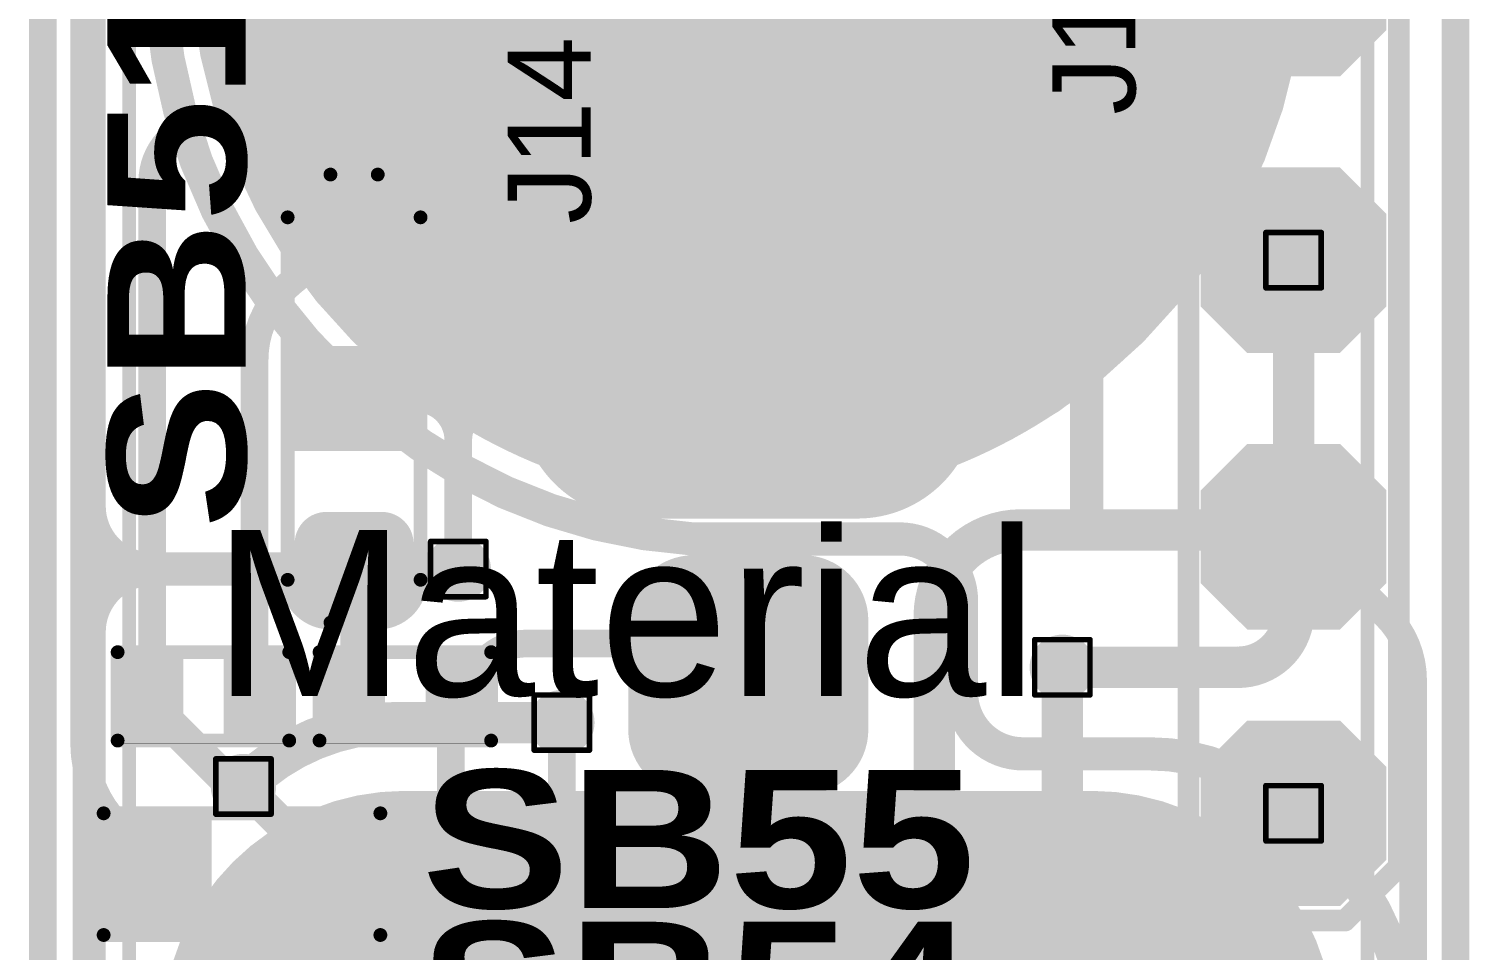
# Model space of a CAD drawing. Header units: inches. Extents: x 3 to 457, y -41 to 239.
# Drawn here: x 103.43 to 116.65, y 14.03 to 22.5 of the extents above; entities that cross this region are included whole.
import ezdxf

# ---------------------------------------------------------------- set-up
doc = ezdxf.new("R2010")
doc.units = ezdxf.units.IN
for name, color, linetype in [('Board Outline', 216, 'Continuous'), ('Bottom Layer', 5, 'Continuous'), ('Bottom Overlay', 54, 'Continuous'), ('Bottom Paste', 16, 'Continuous'), ('Bottom Solder', 6, 'Continuous'), ('Drill Drawing', 1, 'Continuous'), ('Fabrication', 76, 'Continuous'), ('Top Layer', 1, 'Continuous'), ('Top Overlay', 2, 'Continuous'), ('Top Paste', 8, 'Continuous'), ('Top Solder', 216, 'Continuous'), ('Via Holes', 16, 'Continuous')]:
    doc.layers.add(name, color=color, linetype=linetype)
doc.styles.add('Arial', font='', dxfattribs={"height": 0.2})
doc.styles.add('Arial Black_Bold', font='', dxfattribs={"height": 0.2})
doc.styles.get('Arial').set_extended_font_data('Arial')
doc.styles.get('Arial Black_Bold').set_extended_font_data('Arial Black', bold=True)

# ---------------------------------------------------------------- blocks, each defined once
blk = doc.blocks.new('S______B______117')
at = {"layer": 'Top Layer'}
for points in [[(-1.143, -0.4445), (-1.143, 0.4445), (-0.381, 0.4445), (-0.381, -0.4445)], [(0.381, -0.4445), (0.381, 0.4445), (1.143, 0.4445), (1.143, -0.4445)]]:
    blk.add_hatch(color=1, dxfattribs=at).paths.add_polyline_path(points)
at = {"layer": 'Top Paste'}
for points in [[(-1.143, -0.4445), (-1.143, 0.4445), (-0.381, 0.4445), (-0.381, -0.4445)], [(0.381, -0.4445), (0.381, 0.4445), (1.143, 0.4445), (1.143, -0.4445)]]:
    blk.add_hatch(color=8, dxfattribs=at).paths.add_polyline_path(points)
at = {"layer": 'Top Solder'}
for points in [[(-1.2446, -0.5461), (-1.2446, 0.5461), (-0.2794, 0.5461), (-0.2794, -0.5461)], [(0.2794, -0.5461), (0.2794, 0.5461), (1.2446, 0.5461), (1.2446, -0.5461)]]:
    blk.add_hatch(color=216, dxfattribs=at).paths.add_polyline_path(points)
at = {"layer": 'Top Overlay', "const_width": 0.127}
for points in [[(-1.27, -0.5588), (-1.27, 0.5588)], [(-1.27, 0.5588), (1.27, 0.5588)], [(1.27, -0.5588), (1.27, 0.5588)], [(-1.27, -0.5588), (1.27, -0.5588)]]:
    blk.add_lwpolyline(points, dxfattribs=at)
at = {"layer": 'Top Overlay', "const_width": 0.0635}
for points in [[(-1.30175, 0.5588, 1), (-1.23825, 0.5588, 1)], [(-1.30175, 0.5588, 1), (-1.23825, 0.5588, 1)], [(1.23825, 0.5588, 1), (1.30175, 0.5588, 1)], [(1.23825, 0.5588, 1), (1.30175, 0.5588, 1)], [(-1.30175, -0.5588, 1), (-1.23825, -0.5588, 1)], [(-1.30175, -0.5588, 1), (-1.23825, -0.5588, 1)], [(1.23825, -0.5588, 1), (1.30175, -0.5588, 1)], [(1.23825, -0.5588, 1), (1.30175, -0.5588, 1)]]:
    blk.add_lwpolyline(points, format="xyb", close=True, dxfattribs=at)
blk = doc.blocks.new('S______B______3_P___126')
at = {"layer": 'Top Layer'}
h = blk.add_hatch(color=1, dxfattribs=at)
edge = h.paths.add_edge_path()
edge.add_arc((-1.714, -0.254), 0.191, 180, 270)
edge.add_line((-1.714, -0.445), (-1.333, -0.444))
edge.add_arc((-1.333, -0.254), 0.191, 270, 360)
edge.add_line((-1.143, -0.254), (-1.143, 0.254))
edge.add_arc((-1.333, 0.254), 0.191, 0, 90)
edge.add_line((-1.333, 0.445), (-1.714, 0.444))
edge.add_arc((-1.714, 0.254), 0.191, 90, 180)
edge.add_line((-1.905, 0.254), (-1.905, -0.254))
blk.add_hatch(color=1, dxfattribs=at).paths.add_polyline_path([(-0.381, -0.445), (-0.381, 0.445), (0.381, 0.445), (0.381, -0.445)])
h = blk.add_hatch(color=1, dxfattribs=at)
edge = h.paths.add_edge_path()
edge.add_arc((1.333, -0.254), 0.191, 180, 270)
edge.add_line((1.333, -0.445), (1.714, -0.444))
edge.add_arc((1.714, -0.254), 0.191, 270, 360)
edge.add_line((1.905, -0.254), (1.905, 0.254))
edge.add_arc((1.714, 0.254), 0.191, 0, 90)
edge.add_line((1.714, 0.445), (1.333, 0.444))
edge.add_arc((1.333, 0.254), 0.191, 90, 180)
edge.add_line((1.143, 0.254), (1.143, -0.254))
at = {"layer": 'Top Paste'}
h = blk.add_hatch(color=8, dxfattribs=at)
edge = h.paths.add_edge_path()
edge.add_arc((-1.714, -0.254), 0.191, 180, 270)
edge.add_line((-1.714, -0.445), (-1.333, -0.444))
edge.add_arc((-1.333, -0.254), 0.191, 270, 360)
edge.add_line((-1.143, -0.254), (-1.143, 0.254))
edge.add_arc((-1.333, 0.254), 0.191, 0, 90)
edge.add_line((-1.333, 0.445), (-1.714, 0.444))
edge.add_arc((-1.714, 0.254), 0.191, 90, 180)
edge.add_line((-1.905, 0.254), (-1.905, -0.254))
blk.add_hatch(color=8, dxfattribs=at).paths.add_polyline_path([(-0.381, -0.445), (-0.381, 0.445), (0.381, 0.445), (0.381, -0.445)])
h = blk.add_hatch(color=8, dxfattribs=at)
edge = h.paths.add_edge_path()
edge.add_arc((1.333, -0.254), 0.191, 180, 270)
edge.add_line((1.333, -0.445), (1.714, -0.444))
edge.add_arc((1.714, -0.254), 0.191, 270, 360)
edge.add_line((1.905, -0.254), (1.905, 0.254))
edge.add_arc((1.714, 0.254), 0.191, 0, 90)
edge.add_line((1.714, 0.445), (1.333, 0.444))
edge.add_arc((1.333, 0.254), 0.191, 90, 180)
edge.add_line((1.143, 0.254), (1.143, -0.254))
at = {"layer": 'Top Solder'}
h = blk.add_hatch(color=216, dxfattribs=at)
edge = h.paths.add_edge_path()
edge.add_arc((-1.714, -0.254), 0.292, 180, 270)
edge.add_line((-1.714, -0.546), (-1.333, -0.546))
edge.add_arc((-1.333, -0.254), 0.292, 270, 360)
edge.add_line((-1.041, -0.254), (-1.041, 0.254))
edge.add_arc((-1.333, 0.254), 0.292, 0, 90)
edge.add_line((-1.333, 0.546), (-1.714, 0.546))
edge.add_arc((-1.714, 0.254), 0.292, 90, 180)
edge.add_line((-2.007, 0.254), (-2.007, -0.254))
blk.add_hatch(color=216, dxfattribs=at).paths.add_polyline_path([(-0.483, -0.546), (-0.483, 0.546), (0.483, 0.546), (0.483, -0.546)])
h = blk.add_hatch(color=216, dxfattribs=at)
edge = h.paths.add_edge_path()
edge.add_arc((1.333, -0.254), 0.292, 180, 270)
edge.add_line((1.333, -0.546), (1.714, -0.546))
edge.add_arc((1.714, -0.254), 0.292, 270, 360)
edge.add_line((2.007, -0.254), (2.007, 0.254))
edge.add_arc((1.714, 0.254), 0.292, 0, 90)
edge.add_line((1.714, 0.546), (1.333, 0.546))
edge.add_arc((1.333, 0.254), 0.292, 90, 180)
edge.add_line((1.041, 0.254), (1.041, -0.254))
at = {"layer": 'Top Overlay', "const_width": 0.127}
for points in [[(-2.057, 0.217, -0.414214), (-1.664, 0.61)], [(1.664, 0.61, -0.414214), (2.057, 0.217)], [(-1.664, -0.61, -0.414214), (-2.057, -0.217)], [(2.057, -0.217, -0.414214), (1.664, -0.61)]]:
    blk.add_lwpolyline(points, format="xyb", dxfattribs=at)
for points in [[(1.664, 0.61), (-1.664, 0.61)], [(-2.057, -0.217), (-2.057, 0.217)], [(2.057, -0.217), (2.057, 0.217)], [(1.664, -0.61), (-1.664, -0.61)]]:
    blk.add_lwpolyline(points, dxfattribs=at)
at = {"layer": 'Top Overlay', "const_width": 0.0635}
for points in [[(-1.696, 0.61, 1), (-1.633, 0.61, 1)], [(-1.696, 0.61, 1), (-1.633, 0.61, 1)], [(1.633, 0.61, 1), (1.696, 0.61, 1)], [(1.633, 0.61, 1), (1.696, 0.61, 1)], [(-2.089, 0.217, 1), (-2.026, 0.217, 1)], [(-2.089, 0.217, 1), (-2.026, 0.217, 1)], [(2.026, 0.217, 1), (2.089, 0.217, 1)], [(2.026, 0.217, 1), (2.089, 0.217, 1)], [(-2.089, -0.217, 1), (-2.026, -0.217, 1)], [(-2.089, -0.217, 1), (-2.026, -0.217, 1)], [(2.026, -0.217, 1), (2.089, -0.217, 1)], [(2.026, -0.217, 1), (2.089, -0.217, 1)], [(-1.696, -0.61, 1), (-1.633, -0.61, 1)], [(-1.696, -0.61, 1), (-1.633, -0.61, 1)], [(1.633, -0.61, 1), (1.696, -0.61, 1)], [(1.633, -0.61, 1), (1.696, -0.61, 1)]]:
    blk.add_lwpolyline(points, format="xyb", close=True, dxfattribs=at)
blk = doc.blocks.new('R___0402_183')
at = {"layer": 'Top Layer'}
for points in [[(-0.699, -0.318), (-0.699, 0.318), (-0.241, 0.318), (-0.241, -0.318)], [(0.241, -0.318), (0.241, 0.318), (0.699, 0.318), (0.699, -0.318)]]:
    blk.add_hatch(color=1, dxfattribs=at).paths.add_polyline_path(points)
at = {"layer": 'Top Paste'}
for points in [[(-0.699, -0.318), (-0.699, 0.318), (-0.241, 0.318), (-0.241, -0.318)], [(0.241, -0.318), (0.241, 0.318), (0.699, 0.318), (0.699, -0.318)]]:
    blk.add_hatch(color=8, dxfattribs=at).paths.add_polyline_path(points)
at = {"layer": 'Top Solder'}
for points in [[(-0.754, -0.373), (-0.754, 0.373), (-0.186, 0.373), (-0.186, -0.373)], [(0.186, -0.373), (0.186, 0.373), (0.754, 0.373), (0.754, -0.373)]]:
    blk.add_hatch(color=216, dxfattribs=at).paths.add_polyline_path(points)
at = {"layer": 'Top Overlay'}
for points, const_width in [([(-0.787, 0.406), (0.787, 0.406)], 0.127), ([(-0.787, -0.406), (-0.787, 0.406)], 0.127), ([(0.787, -0.406), (0.787, 0.406)], 0.127), ([(-0.787, -0.406), (0.787, -0.406)], 0.127), ([(-0.813, -0.432), (0.813, -0.432)], 0.00323)]:
    blk.add_lwpolyline(points, dxfattribs=dict(at, const_width=const_width))
for points, const_width in [([(-0.819, 0.406, 1), (-0.756, 0.406, 1)], 0.0635), ([(-0.819, 0.406, 1), (-0.756, 0.406, 1)], 0.0635), ([(0.756, 0.406, 1), (0.819, 0.406, 1)], 0.0635), ([(0.756, 0.406, 1), (0.819, 0.406, 1)], 0.0635), ([(-0.819, -0.406, 1), (-0.756, -0.406, 1)], 0.0635), ([(-0.819, -0.406, 1), (-0.756, -0.406, 1)], 0.0635), ([(0.756, -0.406, 1), (0.819, -0.406, 1)], 0.0635), ([(0.756, -0.406, 1), (0.819, -0.406, 1)], 0.0635), ([(-0.814, -0.432, 1), (-0.812, -0.432, 1)], 0.00161), ([(0.812, -0.432, 1), (0.814, -0.432, 1)], 0.00161)]:
    blk.add_lwpolyline(points, format="xyb", close=True, dxfattribs=dict(at, const_width=const_width))
blk = doc.blocks.new('R___0402_184')
at = {"layer": 'Top Layer'}
for points in [[(-0.699, -0.318), (-0.699, 0.318), (-0.241, 0.318), (-0.241, -0.318)], [(0.241, -0.318), (0.241, 0.318), (0.699, 0.318), (0.699, -0.318)]]:
    blk.add_hatch(color=1, dxfattribs=at).paths.add_polyline_path(points)
at = {"layer": 'Top Paste'}
for points in [[(-0.699, -0.318), (-0.699, 0.318), (-0.241, 0.318), (-0.241, -0.318)], [(0.241, -0.318), (0.241, 0.318), (0.699, 0.318), (0.699, -0.318)]]:
    blk.add_hatch(color=8, dxfattribs=at).paths.add_polyline_path(points)
at = {"layer": 'Top Solder'}
for points in [[(-0.754, -0.373), (-0.754, 0.373), (-0.186, 0.373), (-0.186, -0.373)], [(0.186, -0.373), (0.186, 0.373), (0.754, 0.373), (0.754, -0.373)]]:
    blk.add_hatch(color=216, dxfattribs=at).paths.add_polyline_path(points)
at = {"layer": 'Top Overlay'}
for points, const_width in [([(-0.787, 0.406), (0.787, 0.406)], 0.127), ([(-0.787, -0.406), (-0.787, 0.406)], 0.127), ([(0.787, -0.406), (0.787, 0.406)], 0.127), ([(-0.787, -0.406), (0.787, -0.406)], 0.127), ([(-0.813, -0.432), (0.813, -0.432)], 0.00323)]:
    blk.add_lwpolyline(points, dxfattribs=dict(at, const_width=const_width))
for points, const_width in [([(-0.819, 0.406, 1), (-0.756, 0.406, 1)], 0.0635), ([(-0.819, 0.406, 1), (-0.756, 0.406, 1)], 0.0635), ([(0.756, 0.406, 1), (0.819, 0.406, 1)], 0.0635), ([(0.756, 0.406, 1), (0.819, 0.406, 1)], 0.0635), ([(-0.819, -0.406, 1), (-0.756, -0.406, 1)], 0.0635), ([(-0.819, -0.406, 1), (-0.756, -0.406, 1)], 0.0635), ([(0.756, -0.406, 1), (0.819, -0.406, 1)], 0.0635), ([(0.756, -0.406, 1), (0.819, -0.406, 1)], 0.0635), ([(-0.814, -0.432, 1), (-0.812, -0.432, 1)], 0.00161), ([(0.812, -0.432, 1), (0.814, -0.432, 1)], 0.00161)]:
    blk.add_lwpolyline(points, format="xyb", close=True, dxfattribs=dict(at, const_width=const_width))
blk = doc.blocks.new('EMG_ELECTRODE_4_____B_237')
at = {"layer": 'Bottom Layer'}
h = blk.add_hatch(color=5, dxfattribs=at)
edge = h.paths.add_edge_path()
edge.add_arc((0, 19.974), 5, 0, 360)
h = blk.add_hatch(color=5, dxfattribs=at)
edge = h.paths.add_edge_path()
edge.add_arc((-3.15, 10), 2.1, 90, 270)
edge.add_line((-3.15, 7.9), (3.15, 7.9))
edge.add_arc((3.15, 10), 2.1, 270, 450)
edge.add_line((3.15, 12.1), (-3.15, 12.1))
at = {"layer": 'Bottom Paste'}
h = blk.add_hatch(color=16, dxfattribs=at)
edge = h.paths.add_edge_path()
edge.add_arc((0, 19.974), 5, 0, 360)
h = blk.add_hatch(color=16, dxfattribs=at)
edge = h.paths.add_edge_path()
edge.add_arc((-3.15, 10), 2.1, 90, 270)
edge.add_line((-3.15, 7.9), (3.15, 7.9))
edge.add_arc((3.15, 10), 2.1, 270, 450)
edge.add_line((3.15, 12.1), (-3.15, 12.1))
at = {"layer": 'Bottom Solder'}
h = blk.add_hatch(color=6, dxfattribs=at)
edge = h.paths.add_edge_path()
edge.add_arc((0, 19.974), 5.102, 0, 360)
h = blk.add_hatch(color=6, dxfattribs=at)
edge = h.paths.add_edge_path()
edge.add_arc((-3.15, 10), 2.202, 90, 270)
edge.add_line((-3.15, 7.798), (3.15, 7.798))
edge.add_arc((3.15, 10), 2.202, 270, 450)
edge.add_line((3.15, 12.202), (-3.15, 12.202))
at = {"layer": 'Bottom Overlay', "const_width": 0.127}
for points in [[(-5.683, -21.004), (-5.683, 20.953)], [(5.683, -21.004), (5.683, 20.953)]]:
    blk.add_lwpolyline(points, dxfattribs=at)
blk = doc.blocks.new('4_P___SMD_W____CON__238')
at = {"layer": 'Top Layer'}
for points in [[(0.375, 0.75), (-0.375, 0.75), (-0.75, 0.375), (-0.75, -0.375), (-0.375, -0.75), (0.375, -0.75), (0.75, -0.375), (0.75, 0.375)], [(2.915, 0.75), (2.165, 0.75), (1.79, 0.375), (1.79, -0.375), (2.165, -0.75), (2.915, -0.75), (3.29, -0.375), (3.29, 0.375)], [(5.455, 0.75), (4.705, 0.75), (4.33, 0.375), (4.33, -0.375), (4.705, -0.75), (5.455, -0.75), (5.83, -0.375), (5.83, 0.375)], [(7.995, 0.75), (7.245, 0.75), (6.87, 0.375), (6.87, -0.375), (7.245, -0.75), (7.995, -0.75), (8.37, -0.375), (8.37, 0.375)]]:
    blk.add_hatch(color=1, dxfattribs=at).paths.add_polyline_path(points)
at = {"layer": 'Top Paste'}
for points in [[(0.375, 0.75), (-0.375, 0.75), (-0.75, 0.375), (-0.75, -0.375), (-0.375, -0.75), (0.375, -0.75), (0.75, -0.375), (0.75, 0.375)], [(2.915, 0.75), (2.165, 0.75), (1.79, 0.375), (1.79, -0.375), (2.165, -0.75), (2.915, -0.75), (3.29, -0.375), (3.29, 0.375)], [(5.455, 0.75), (4.705, 0.75), (4.33, 0.375), (4.33, -0.375), (4.705, -0.75), (5.455, -0.75), (5.83, -0.375), (5.83, 0.375)], [(7.995, 0.75), (7.245, 0.75), (6.87, 0.375), (6.87, -0.375), (7.245, -0.75), (7.995, -0.75), (8.37, -0.375), (8.37, 0.375)]]:
    blk.add_hatch(color=8, dxfattribs=at).paths.add_polyline_path(points)
at = {"layer": 'Top Solder'}
for points in [[(0.426, 0.852), (-0.426, 0.852), (-0.852, 0.426), (-0.852, -0.426), (-0.426, -0.852), (0.426, -0.852), (0.852, -0.426), (0.852, 0.426)], [(2.966, 0.852), (2.114, 0.852), (1.688, 0.426), (1.688, -0.426), (2.114, -0.852), (2.966, -0.852), (3.392, -0.426), (3.392, 0.426)], [(5.506, 0.852), (4.654, 0.852), (4.228, 0.426), (4.228, -0.426), (4.654, -0.852), (5.506, -0.852), (5.932, -0.426), (5.932, 0.426)], [(8.046, 0.852), (7.194, 0.852), (6.768, 0.426), (6.768, -0.426), (7.194, -0.852), (8.046, -0.852), (8.472, -0.426), (8.472, 0.426)]]:
    blk.add_hatch(color=216, dxfattribs=at).paths.add_polyline_path(points)
at = {"layer": 'Top Overlay', "const_width": 0.2}
for points in [[(-0.483, 0.965), (-0.985, 0.463)], [(-0.483, 0.965), (-0.38, 0.965)], [(-0.38, 0.965), (8.102, 0.965)], [(8.102, 0.965), (8.603, 0.464)], [(-0.985, 0.463), (-0.985, -0.472)], [(8.603, 0.464), (8.603, -0.479)], [(-0.985, -0.472), (-0.491, -0.965)], [(8.603, -0.479), (8.117, -0.965)], [(-0.491, -0.965), (8.117, -0.965)]]:
    blk.add_lwpolyline(points, dxfattribs=at)
at = {"layer": 'Top Overlay', "const_width": 0.1}
for points in [[(-0.533, 0.965, 1), (-0.433, 0.965, 1)], [(-0.533, 0.965, 1), (-0.433, 0.965, 1)], [(-0.43, 0.965, 1), (-0.33, 0.965, 1)], [(-0.43, 0.965, 1), (-0.33, 0.965, 1)], [(8.052, 0.965, 1), (8.152, 0.965, 1)], [(8.052, 0.965, 1), (8.152, 0.965, 1)], [(-1.035, 0.463, 1), (-0.935, 0.463, 1)], [(-1.035, 0.463, 1), (-0.935, 0.463, 1)], [(8.553, 0.464, 1), (8.653, 0.464, 1)], [(8.553, 0.464, 1), (8.653, 0.464, 1)], [(-1.035, -0.472, 1), (-0.935, -0.472, 1)], [(-1.035, -0.472, 1), (-0.935, -0.472, 1)], [(8.553, -0.479, 1), (8.653, -0.479, 1)], [(8.553, -0.479, 1), (8.653, -0.479, 1)], [(-0.541, -0.965, 1), (-0.441, -0.965, 1)], [(-0.541, -0.965, 1), (-0.441, -0.965, 1)], [(8.067, -0.965, 1), (8.167, -0.965, 1)], [(8.067, -0.965, 1), (8.167, -0.965, 1)]]:
    blk.add_lwpolyline(points, format="xyb", close=True, dxfattribs=at)
blk = doc.blocks.new('T____P____SMD_3_P____239')
at = {"layer": 'Top Layer'}
h = blk.add_hatch(color=1, dxfattribs=at)
edge = h.paths.add_edge_path()
edge.add_arc((-0.5, 3.04), 0.5, 90, 180)
edge.add_line((-1, 3.04), (-1, 2.04))
edge.add_arc((-0.5, 2.04), 0.5, 180, 270)
edge.add_line((-0.5, 1.54), (0.5, 1.54))
edge.add_arc((0.5, 2.04), 0.5, 270, 360)
edge.add_line((1, 2.04), (1, 3.04))
edge.add_arc((0.5, 3.04), 0.5, 0, 90)
edge.add_line((0.5, 3.54), (-0.5, 3.54))
h = blk.add_hatch(color=1, dxfattribs=at)
edge = h.paths.add_edge_path()
edge.add_arc((-1, 0), 1, 90, 270)
edge.add_line((-1, -1), (1, -1))
edge.add_arc((1, 0), 1, 270, 450)
edge.add_line((1, 1), (-1, 1))
h = blk.add_hatch(color=1, dxfattribs=at)
edge = h.paths.add_edge_path()
edge.add_arc((-0.5, -2.04), 0.5, 90, 180)
edge.add_line((-1, -2.04), (-1, -3.04))
edge.add_arc((-0.5, -3.04), 0.5, 180, 270)
edge.add_line((-0.5, -3.54), (0.5, -3.54))
edge.add_arc((0.5, -3.04), 0.5, 270, 360)
edge.add_line((1, -3.04), (1, -2.04))
edge.add_arc((0.5, -2.04), 0.5, 0, 90)
edge.add_line((0.5, -1.54), (-0.5, -1.54))
at = {"layer": 'Top Paste'}
h = blk.add_hatch(color=8, dxfattribs=at)
edge = h.paths.add_edge_path()
edge.add_arc((-0.5, 3.04), 0.5, 90, 180)
edge.add_line((-1, 3.04), (-1, 2.04))
edge.add_arc((-0.5, 2.04), 0.5, 180, 270)
edge.add_line((-0.5, 1.54), (0.5, 1.54))
edge.add_arc((0.5, 2.04), 0.5, 270, 360)
edge.add_line((1, 2.04), (1, 3.04))
edge.add_arc((0.5, 3.04), 0.5, 0, 90)
edge.add_line((0.5, 3.54), (-0.5, 3.54))
h = blk.add_hatch(color=8, dxfattribs=at)
edge = h.paths.add_edge_path()
edge.add_arc((-1, 0), 1, 90, 270)
edge.add_line((-1, -1), (1, -1))
edge.add_arc((1, 0), 1, 270, 450)
edge.add_line((1, 1), (-1, 1))
h = blk.add_hatch(color=8, dxfattribs=at)
edge = h.paths.add_edge_path()
edge.add_arc((-0.5, -2.04), 0.5, 90, 180)
edge.add_line((-1, -2.04), (-1, -3.04))
edge.add_arc((-0.5, -3.04), 0.5, 180, 270)
edge.add_line((-0.5, -3.54), (0.5, -3.54))
edge.add_arc((0.5, -3.04), 0.5, 270, 360)
edge.add_line((1, -3.04), (1, -2.04))
edge.add_arc((0.5, -2.04), 0.5, 0, 90)
edge.add_line((0.5, -1.54), (-0.5, -1.54))
at = {"layer": 'Top Solder'}
h = blk.add_hatch(color=216, dxfattribs=at)
edge = h.paths.add_edge_path()
edge.add_arc((-0.5, 3.04), 0.602, 90, 180)
edge.add_line((-1.102, 3.04), (-1.102, 2.04))
edge.add_arc((-0.5, 2.04), 0.602, 180, 270)
edge.add_line((-0.5, 1.438), (0.5, 1.438))
edge.add_arc((0.5, 2.04), 0.602, 270, 360)
edge.add_line((1.102, 2.04), (1.102, 3.04))
edge.add_arc((0.5, 3.04), 0.602, 0, 90)
edge.add_line((0.5, 3.642), (-0.5, 3.642))
h = blk.add_hatch(color=216, dxfattribs=at)
edge = h.paths.add_edge_path()
edge.add_arc((-1, 0), 1.102, 90, 270)
edge.add_line((-1, -1.102), (1, -1.102))
edge.add_arc((1, 0), 1.102, 270, 450)
edge.add_line((1, 1.102), (-1, 1.102))
h = blk.add_hatch(color=216, dxfattribs=at)
edge = h.paths.add_edge_path()
edge.add_arc((-0.5, -2.04), 0.602, 90, 180)
edge.add_line((-1.102, -2.04), (-1.102, -3.04))
edge.add_arc((-0.5, -3.04), 0.602, 180, 270)
edge.add_line((-0.5, -3.642), (0.5, -3.642))
edge.add_arc((0.5, -3.04), 0.602, 270, 360)
edge.add_line((1.102, -3.04), (1.102, -2.04))
edge.add_arc((0.5, -2.04), 0.602, 0, 90)
edge.add_line((0.5, -1.438), (-0.5, -1.438))

msp = doc.modelspace()

# ---------------------------------------------------------------- hatches: boundary and pattern name
at = {"layer": 'Bottom Layer'}
h = msp.add_hatch(color=5, dxfattribs=at)
edge = h.paths.add_edge_path()
edge.add_arc((115.034, 20.371), 0.3, 0, 360)
h = msp.add_hatch(color=5, dxfattribs=at)
edge = h.paths.add_edge_path()
edge.add_arc((107.367, 17.534), 0.3, 0, 360)
h = msp.add_hatch(color=5, dxfattribs=at)
edge = h.paths.add_edge_path()
edge.add_arc((112.911, 16.632), 0.3, 0, 360)
h = msp.add_hatch(color=5, dxfattribs=at)
edge = h.paths.add_edge_path()
edge.add_arc((108.318, 16.124), 0.3, 0, 360)
h = msp.add_hatch(color=5, dxfattribs=at)
edge = h.paths.add_edge_path()
edge.add_arc((105.395, 15.537), 0.3, 0, 360)
h = msp.add_hatch(color=5, dxfattribs=at)
edge = h.paths.add_edge_path()
edge.add_arc((115.034, 15.291), 0.3, 0, 360)
at = {"layer": 'Top Layer'}
h = msp.add_hatch(color=1, dxfattribs=at)
edge = h.paths.add_edge_path()
edge.add_arc((115.034, 20.371), 0.3, 0, 360)
h = msp.add_hatch(color=1, dxfattribs=at)
edge = h.paths.add_edge_path()
edge.add_arc((107.367, 17.534), 0.3, 0, 360)
h = msp.add_hatch(color=1, dxfattribs=at)
edge = h.paths.add_edge_path()
edge.add_arc((112.911, 16.632), 0.3, 0, 360)
h = msp.add_hatch(color=1, dxfattribs=at)
edge = h.paths.add_edge_path()
edge.add_arc((108.318, 16.124), 0.3, 0, 360)
h = msp.add_hatch(color=1, dxfattribs=at)
edge = h.paths.add_edge_path()
edge.add_arc((105.395, 15.537), 0.3, 0, 360)
h = msp.add_hatch(color=1, dxfattribs=at)
edge = h.paths.add_edge_path()
edge.add_arc((115.034, 15.291), 0.3, 0, 360)
at = {"layer": 'Via Holes'}
h = msp.add_hatch(color=7, dxfattribs=at)
edge = h.paths.add_edge_path()
edge.add_arc((115.034, 20.371), 0.15, 0, 360)
h = msp.add_hatch(color=7, dxfattribs=at)
edge = h.paths.add_edge_path()
edge.add_arc((107.367, 17.534), 0.15, 0, 360)
h = msp.add_hatch(color=7, dxfattribs=at)
edge = h.paths.add_edge_path()
edge.add_arc((112.911, 16.632), 0.15, 0, 360)
h = msp.add_hatch(color=7, dxfattribs=at)
edge = h.paths.add_edge_path()
edge.add_arc((108.318, 16.124), 0.15, 0, 360)
h = msp.add_hatch(color=7, dxfattribs=at)
edge = h.paths.add_edge_path()
edge.add_arc((105.395, 15.537), 0.15, 0, 360)
h = msp.add_hatch(color=7, dxfattribs=at)
edge = h.paths.add_edge_path()
edge.add_arc((115.034, 15.291), 0.15, 0, 360)

# ---------------------------------------------------------------- linework, layer by layer
at = {"layer": 'Board Outline', "const_width": 0.127}
for points in [[(103.552, -17.709), (103.553, 24.173)], [(116.519, 24.173), (116.519, -17.709)]]:
    msp.add_lwpolyline(points, dxfattribs=at)
at = {"layer": 'Bottom Layer'}
for points, const_width in [([(103.979, 18.111), (103.979, 24.313)], 0.305), ([(115.034, 17.143), (115.034, 20.371)], 0.381), ([(106.31, 19.268), (106.341, 19.237)], 0.305), ([(103.979, 16.957), (103.979, 18.111)], 0.305), ([(109.516, 17.811), (109.526, 17.811)], 0.305), ([(109.526, 17.811), (111.417, 17.811)], 0.305), ([(104.048, 17.534), (104.556, 17.534)], 0.305), ([(104.556, 17.534), (107.367, 17.534)], 0.305), ([(111.986, 16.401), (111.986, 17.242)], 0.305), ([(103.979, 10.457), (103.979, 16.957)], 0.305), ([(112.911, 16.632), (114.523, 16.632)], 0.381), ([(106.811, 16.124), (108.318, 16.124)], 0.381), ([(112.55, 15.837), (113.715, 15.837)], 0.305), ([(115.034, 15.291), (115.349, 14.976)], 0.305)]:
    msp.add_lwpolyline(points, dxfattribs=dict(at, const_width=const_width))
for points, const_width in [([(106.31, 19.268, -0.209657), (104.62, 23.194)], 0.305), ([(109.516, 17.811, -0.180286), (106.341, 19.237)], 0.305), ([(104.556, 17.534, -0.414214), (103.979, 18.111)], 0.305), ([(111.417, 17.811, -0.414214), (111.986, 17.242)], 0.305), ([(103.979, 16.957, -0.414214), (104.556, 17.534)], 0.305), ([(115.034, 17.143, -0.414214), (114.523, 16.632)], 0.381), ([(112.55, 15.837, -0.414214), (111.986, 16.401)], 0.305), ([(105.396, 15.538, -0.19877), (106.811, 16.124)], 0.381), ([(113.715, 15.837, -0.198912), (115.034, 15.291)], 0.305), ([(105.395, 15.537, -0.000137), (105.396, 15.538)], 0.381), ([(115.349, 14.976, -0.198912), (116.066, 13.245)], 0.305)]:
    msp.add_lwpolyline(points, format="xyb", dxfattribs=dict(at, const_width=const_width))
for points, const_width in [([(114.939, 20.371, 1), (115.129, 20.371, 1)], 0.191), ([(106.234, 19.268, 1), (106.386, 19.268, 1)], 0.152), ([(106.234, 19.268, 1), (106.386, 19.268, 1)], 0.152), ([(106.265, 19.237, 1), (106.417, 19.237, 1)], 0.152), ([(106.265, 19.237, 1), (106.417, 19.237, 1)], 0.152), ([(103.903, 18.111, 1), (104.055, 18.111, 1)], 0.152), ([(103.903, 18.111, 1), (104.055, 18.111, 1)], 0.152), ([(103.903, 18.111, 1), (104.055, 18.111, 1)], 0.152), ([(109.44, 17.811, 1), (109.592, 17.811, 1)], 0.152), ([(109.44, 17.811, 1), (109.592, 17.811, 1)], 0.152), ([(109.45, 17.811, 1), (109.602, 17.811, 1)], 0.152), ([(109.45, 17.811, 1), (109.602, 17.811, 1)], 0.152), ([(111.341, 17.811, 1), (111.493, 17.811, 1)], 0.152), ([(111.341, 17.811, 1), (111.493, 17.811, 1)], 0.152), ([(103.972, 17.534, 1), (104.124, 17.534, 1)], 0.152), ([(104.48, 17.534, 1), (104.632, 17.534, 1)], 0.152), ([(104.48, 17.534, 1), (104.632, 17.534, 1)], 0.152), ([(104.48, 17.534, 1), (104.632, 17.534, 1)], 0.152), ([(104.48, 17.534, 1), (104.632, 17.534, 1)], 0.152), ([(107.291, 17.534, 1), (107.443, 17.534, 1)], 0.152), ([(111.91, 17.242, 1), (112.062, 17.242, 1)], 0.152), ([(111.91, 17.242, 1), (112.062, 17.242, 1)], 0.152), ([(114.939, 17.143, 1), (115.129, 17.143, 1)], 0.191), ([(114.939, 17.143, 1), (115.129, 17.143, 1)], 0.191), ([(103.903, 16.957, 1), (104.055, 16.957, 1)], 0.152), ([(103.903, 16.957, 1), (104.055, 16.957, 1)], 0.152), ([(103.903, 16.957, 1), (104.055, 16.957, 1)], 0.152), ([(112.816, 16.632, 1), (113.007, 16.632, 1)], 0.191), ([(114.427, 16.632, 1), (114.618, 16.632, 1)], 0.191), ([(114.427, 16.632, 1), (114.618, 16.632, 1)], 0.191), ([(111.91, 16.401, 1), (112.062, 16.401, 1)], 0.152), ([(111.91, 16.401, 1), (112.062, 16.401, 1)], 0.152), ([(106.716, 16.124, 1), (106.906, 16.124, 1)], 0.191), ([(106.716, 16.124, 1), (106.906, 16.124, 1)], 0.191), ([(108.222, 16.124, 1), (108.413, 16.124, 1)], 0.191), ([(112.474, 15.837, 1), (112.626, 15.837, 1)], 0.152), ([(112.474, 15.837, 1), (112.626, 15.837, 1)], 0.152), ([(113.639, 15.837, 1), (113.791, 15.837, 1)], 0.152), ([(113.639, 15.837, 1), (113.791, 15.837, 1)], 0.152), ([(105.3, 15.537, 1), (105.491, 15.537, 1)], 0.191), ([(105.301, 15.538, 1), (105.491, 15.538, 1)], 0.191), ([(105.301, 15.538, 1), (105.491, 15.538, 1)], 0.191), ([(114.958, 15.291, 1), (115.11, 15.291, 1)], 0.152), ([(114.958, 15.291, 1), (115.11, 15.291, 1)], 0.152), ([(115.273, 14.976, 1), (115.425, 14.976, 1)], 0.152), ([(115.273, 14.976, 1), (115.425, 14.976, 1)], 0.152)]:
    msp.add_lwpolyline(points, format="xyb", close=True, dxfattribs=dict(at, const_width=const_width))
at = {"layer": 'Drill Drawing', "const_width": 0.0508}
for points in [[(114.78, 20.625), (115.288, 20.625)], [(114.78, 20.117), (114.78, 20.625)], [(115.288, 20.117), (115.288, 20.625)], [(114.78, 20.117), (115.288, 20.117)], [(107.113, 17.788), (107.621, 17.788)], [(107.113, 17.28), (107.113, 17.788)], [(107.621, 17.28), (107.621, 17.788)], [(107.113, 17.28), (107.621, 17.28)], [(112.657, 16.886), (113.165, 16.886)], [(112.657, 16.378), (112.657, 16.886)], [(113.165, 16.378), (113.165, 16.886)], [(108.064, 16.378), (108.572, 16.378)], [(108.064, 15.87), (108.064, 16.378)], [(108.572, 15.87), (108.572, 16.378)], [(112.657, 16.378), (113.165, 16.378)], [(108.064, 15.87), (108.572, 15.87)], [(105.141, 15.791), (105.649, 15.791)], [(105.141, 15.283), (105.141, 15.791)], [(105.649, 15.283), (105.649, 15.791)], [(114.78, 15.545), (115.288, 15.545)], [(114.78, 15.037), (114.78, 15.545)], [(115.288, 15.037), (115.288, 15.545)], [(105.141, 15.283), (105.649, 15.283)], [(114.78, 15.037), (115.288, 15.037)]]:
    msp.add_lwpolyline(points, dxfattribs=at)
at = {"layer": 'Drill Drawing', "const_width": 0.0254}
for points in [[(114.767, 20.625, 1), (114.793, 20.625, 1)], [(114.767, 20.625, 1), (114.793, 20.625, 1)], [(115.275, 20.625, 1), (115.301, 20.625, 1)], [(115.275, 20.625, 1), (115.301, 20.625, 1)], [(114.767, 20.117, 1), (114.793, 20.117, 1)], [(114.767, 20.117, 1), (114.793, 20.117, 1)], [(115.275, 20.117, 1), (115.301, 20.117, 1)], [(115.275, 20.117, 1), (115.301, 20.117, 1)], [(107.101, 17.788, 1), (107.126, 17.788, 1)], [(107.101, 17.788, 1), (107.126, 17.788, 1)], [(107.609, 17.788, 1), (107.634, 17.788, 1)], [(107.609, 17.788, 1), (107.634, 17.788, 1)], [(107.101, 17.28, 1), (107.126, 17.28, 1)], [(107.101, 17.28, 1), (107.126, 17.28, 1)], [(107.609, 17.28, 1), (107.634, 17.28, 1)], [(107.609, 17.28, 1), (107.634, 17.28, 1)], [(112.645, 16.886, 1), (112.67, 16.886, 1)], [(112.645, 16.886, 1), (112.67, 16.886, 1)], [(113.153, 16.886, 1), (113.178, 16.886, 1)], [(113.153, 16.886, 1), (113.178, 16.886, 1)], [(108.051, 16.378, 1), (108.076, 16.378, 1)], [(108.051, 16.378, 1), (108.076, 16.378, 1)], [(108.559, 16.378, 1), (108.584, 16.378, 1)], [(108.559, 16.378, 1), (108.584, 16.378, 1)], [(112.645, 16.378, 1), (112.67, 16.378, 1)], [(112.645, 16.378, 1), (112.67, 16.378, 1)], [(113.153, 16.378, 1), (113.178, 16.378, 1)], [(113.153, 16.378, 1), (113.178, 16.378, 1)], [(108.051, 15.87, 1), (108.076, 15.87, 1)], [(108.051, 15.87, 1), (108.076, 15.87, 1)], [(108.559, 15.87, 1), (108.584, 15.87, 1)], [(108.559, 15.87, 1), (108.584, 15.87, 1)], [(105.129, 15.791, 1), (105.154, 15.791, 1)], [(105.129, 15.791, 1), (105.154, 15.791, 1)], [(105.637, 15.791, 1), (105.662, 15.791, 1)], [(105.637, 15.791, 1), (105.662, 15.791, 1)], [(114.767, 15.545, 1), (114.793, 15.545, 1)], [(114.767, 15.545, 1), (114.793, 15.545, 1)], [(115.275, 15.545, 1), (115.301, 15.545, 1)], [(115.275, 15.545, 1), (115.301, 15.545, 1)], [(105.129, 15.283, 1), (105.154, 15.283, 1)], [(105.129, 15.283, 1), (105.154, 15.283, 1)], [(105.637, 15.283, 1), (105.662, 15.283, 1)], [(105.637, 15.283, 1), (105.662, 15.283, 1)], [(114.767, 15.037, 1), (114.793, 15.037, 1)], [(114.767, 15.037, 1), (114.793, 15.037, 1)], [(115.275, 15.037, 1), (115.301, 15.037, 1)], [(115.275, 15.037, 1), (115.301, 15.037, 1)]]:
    msp.add_lwpolyline(points, format="xyb", close=True, dxfattribs=at)
at = {"layer": 'Fabrication'}
for points, const_width in [([(115.029, 23.245, 1), (105.029, 23.245, 1)], 0.254), ([(106.812, 15.37, 1), (106.939, 15.37, 1)], 0.127), ([(106.812, 15.37, 1), (106.939, 15.37, 1)], 0.127), ([(113.12, 15.37, 1), (113.247, 15.37, 1)], 0.127), ([(113.12, 15.37, 1), (113.247, 15.37, 1)], 0.127), ([(105.327, 14.755, 1), (105.454, 14.755, 1)], 0.127), ([(105.327, 14.755, 1), (105.454, 14.755, 1)], 0.127), ([(114.605, 14.755, 1), (114.732, 14.755, 1)], 0.127), ([(114.605, 14.755, 1), (114.732, 14.755, 1)], 0.127)]:
    msp.add_lwpolyline(points, format="xyb", close=True, dxfattribs=dict(at, const_width=const_width))
at = {"layer": 'Fabrication', "const_width": 0.254}
for points in [[(103.552, -17.709), (103.553, 24.173)], [(116.519, 24.173), (116.519, -17.709)], [(106.875, 15.37), (113.183, 15.37)]]:
    msp.add_lwpolyline(points, dxfattribs=at)
for points in [[(105.39, 14.755, -0.198912), (106.875, 15.37)], [(113.183, 15.37, -0.198912), (114.668, 14.755)], [(104.775, 13.27, -0.198912), (105.39, 14.755)], [(114.668, 14.755, -0.198912), (115.283, 13.27)]]:
    msp.add_lwpolyline(points, format="xyb", dxfattribs=at)
at = {"layer": 'Top Layer'}
for points, const_width in [([(112.698, 23.935), (114.622, 20.868)], 0.305), ([(103.933, 15.933), (103.933, 23.605)], 0.254), ([(105.107, 21.64), (110.029, 21.64)], 0.254), ([(104.558, 16.365), (104.558, 21.091)], 0.254), ([(114.622, 20.868), (115.034, 20.371)], 0.305), ([(106.157, 20.434), (106.411, 20.624)], 0.254), ([(105.827, 20.16), (106.157, 20.434)], 0.254), ([(113.134, 17.893), (113.134, 19.906)], 0.305), ([(105.498, 16.365), (105.498, 19.457)], 0.254), ([(106.411, 19.1), (106.986, 19.1)], 0.254), ([(106.986, 19.1), (107.351, 19.1)], 0.254), ([(107.351, 19.1), (107.748, 19.1)], 0.254), ([(107.367, 18.719), (107.367, 19.061)], 0.254), ([(107.748, 19.1), (110.029, 19.1)], 0.254), ([(107.367, 17.534), (107.367, 18.719)], 0.254), ([(112.53, 17.893), (114.87, 17.893)], 0.381), ([(115.034, 17.958), (115.885, 17.107)], 0.254), ([(106.411, 16.365), (106.411, 17.576)], 0.254), ([(111.736, 12.731), (111.736, 17.099)], 0.381), ([(115.885, 17.107), (115.886, 17.106)], 0.254), ([(107.985, 16.85), (109.739, 16.85)], 0.254), ([(109.739, 16.85), (110.029, 16.56)], 0.254), ([(107.482, 16.556), (107.63, 16.703)], 0.254), ([(112.911, 12.731), (112.911, 16.632)], 0.381), ([(107.351, 16.454), (107.453, 16.556)], 0.254), ([(107.453, 16.556), (107.482, 16.556)], 0.254), ([(109.834, 16.365), (110.029, 16.56)], 0.254), ([(107.351, 16.365), (107.351, 16.454)], 0.254), ([(116.131, 12.178), (116.131, 16.513)], 0.254), ([(104.558, 16.276), (105.231, 15.603)], 0.305), ([(104.558, 16.276), (104.558, 16.365)], 0.254), ([(107.298, 16.313), (107.351, 16.365)], 0.254), ([(107.298, 13.78), (107.298, 16.313)], 0.254), ([(109.923, 10.77), (109.923, 16.297)], 0.254), ([(108.318, 11.651), (108.318, 16.124)], 0.254), ([(105.231, 15.603), (105.329, 15.603)], 0.254), ([(105.329, 15.603), (105.395, 15.537)], 0.254), ([(105.402, 15.537), (106.144, 14.796)], 0.305), ([(105.395, 15.537), (105.402, 15.537)], 0.254), ([(104.248, 15.175), (104.366, 15.057)], 0.254)]:
    msp.add_lwpolyline(points, dxfattribs=dict(at, const_width=const_width))
for points, const_width in [([(112.6, 22.756, -0.093055), (113.134, 19.906)], 0.305), ([(104.558, 21.091, -0.414214), (105.107, 21.64)], 0.254), ([(105.498, 19.457, -0.22294), (105.827, 20.16)], 0.254), ([(106.986, 19.1, -0.414214), (107.367, 18.719)], 0.254), ([(107.351, 19.1, -0.198911), (107.367, 19.061)], 0.254), ([(107.367, 18.719, -0.414214), (107.748, 19.1)], 0.254), ([(111.736, 17.099, -0.414214), (112.53, 17.893)], 0.381), ([(114.87, 17.893, -0.414214), (114.901, 17.862)], 0.381), ([(115.886, 17.106, -0.198724), (116.131, 16.515)], 0.254), ([(107.63, 16.703, -0.1986), (107.985, 16.85)], 0.254), ([(107.63, 16.703, -0.0003), (107.63, 16.703)], 0.254), ([(104.248, 15.175, -0.198912), (103.933, 15.933)], 0.254)]:
    msp.add_lwpolyline(points, format="xyb", dxfattribs=dict(at, const_width=const_width))
for points, const_width in [([(105.044, 21.64, 1), (105.171, 21.64, 1)], 0.127), ([(105.044, 21.64, 1), (105.171, 21.64, 1)], 0.127), ([(109.966, 21.64, 1), (110.093, 21.64, 1)], 0.127), ([(104.495, 21.091, 1), (104.622, 21.091, 1)], 0.127), ([(104.495, 21.091, 1), (104.622, 21.091, 1)], 0.127), ([(114.546, 20.868, 1), (114.698, 20.868, 1)], 0.152), ([(114.546, 20.868, 1), (114.698, 20.868, 1)], 0.152), ([(106.348, 20.624, 1), (106.475, 20.624, 1)], 0.127), ([(106.094, 20.434, 1), (106.221, 20.434, 1)], 0.127), ([(106.094, 20.434, 1), (106.221, 20.434, 1)], 0.127), ([(114.958, 20.371, 1), (115.11, 20.371, 1)], 0.152), ([(105.764, 20.16, 1), (105.891, 20.16, 1)], 0.127), ([(105.764, 20.16, 1), (105.891, 20.16, 1)], 0.127), ([(113.058, 19.906, 1), (113.211, 19.906, 1)], 0.152), ([(113.058, 19.906, 1), (113.211, 19.906, 1)], 0.152), ([(105.434, 19.457, 1), (105.561, 19.457, 1)], 0.127), ([(105.434, 19.457, 1), (105.561, 19.457, 1)], 0.127), ([(106.348, 19.1, 1), (106.475, 19.1, 1)], 0.127), ([(106.923, 19.1, 1), (107.05, 19.1, 1)], 0.127), ([(106.923, 19.1, 1), (107.05, 19.1, 1)], 0.127), ([(106.923, 19.1, 1), (107.05, 19.1, 1)], 0.127), ([(107.287, 19.1, 1), (107.414, 19.1, 1)], 0.127), ([(107.287, 19.1, 1), (107.414, 19.1, 1)], 0.127), ([(107.287, 19.1, 1), (107.414, 19.1, 1)], 0.127), ([(107.304, 19.061, 1), (107.431, 19.061, 1)], 0.127), ([(107.304, 19.061, 1), (107.431, 19.061, 1)], 0.127), ([(107.685, 19.1, 1), (107.812, 19.1, 1)], 0.127), ([(107.685, 19.1, 1), (107.812, 19.1, 1)], 0.127), ([(107.685, 19.1, 1), (107.812, 19.1, 1)], 0.127), ([(109.966, 19.1, 1), (110.093, 19.1, 1)], 0.127), ([(107.304, 18.719, 1), (107.431, 18.719, 1)], 0.127), ([(107.304, 18.719, 1), (107.431, 18.719, 1)], 0.127), ([(107.304, 18.719, 1), (107.431, 18.719, 1)], 0.127), ([(107.304, 18.719, 1), (107.431, 18.719, 1)], 0.127), ([(112.435, 17.893, 1), (112.626, 17.893, 1)], 0.191), ([(112.435, 17.893, 1), (112.626, 17.893, 1)], 0.191), ([(113.058, 17.893, 1), (113.211, 17.893, 1)], 0.152), ([(114.775, 17.893, 1), (114.966, 17.893, 1)], 0.191), ([(114.775, 17.893, 1), (114.966, 17.893, 1)], 0.191), ([(114.806, 17.862, 1), (114.997, 17.862, 1)], 0.191), ([(114.971, 17.958, 1), (115.098, 17.958, 1)], 0.127), ([(106.348, 17.576, 1), (106.475, 17.576, 1)], 0.127), ([(107.304, 17.534, 1), (107.431, 17.534, 1)], 0.127), ([(111.641, 17.099, 1), (111.832, 17.099, 1)], 0.191), ([(111.641, 17.099, 1), (111.832, 17.099, 1)], 0.191), ([(115.821, 17.107, 1), (115.948, 17.107, 1)], 0.127), ([(115.821, 17.107, 1), (115.948, 17.107, 1)], 0.127), ([(115.823, 17.106, 1), (115.95, 17.106, 1)], 0.127), ([(115.823, 17.106, 1), (115.95, 17.106, 1)], 0.127), ([(107.922, 16.85, 1), (108.049, 16.85, 1)], 0.127), ([(107.922, 16.85, 1), (108.049, 16.85, 1)], 0.127), ([(109.676, 16.85, 1), (109.803, 16.85, 1)], 0.127), ([(109.676, 16.85, 1), (109.803, 16.85, 1)], 0.127), ([(107.566, 16.703, 1), (107.693, 16.703, 1)], 0.127), ([(107.566, 16.703, 1), (107.693, 16.703, 1)], 0.127), ([(107.566, 16.703, 1), (107.693, 16.703, 1)], 0.127), ([(107.566, 16.703, 1), (107.693, 16.703, 1)], 0.127), ([(112.816, 16.632, 1), (113.007, 16.632, 1)], 0.191), ([(107.389, 16.556, 1), (107.516, 16.556, 1)], 0.127), ([(107.389, 16.556, 1), (107.516, 16.556, 1)], 0.127), ([(107.419, 16.556, 1), (107.546, 16.556, 1)], 0.127), ([(107.419, 16.556, 1), (107.546, 16.556, 1)], 0.127), ([(109.966, 16.56, 1), (110.093, 16.56, 1)], 0.127), ([(109.966, 16.56, 1), (110.093, 16.56, 1)], 0.127), ([(107.287, 16.454, 1), (107.414, 16.454, 1)], 0.127), ([(107.287, 16.454, 1), (107.414, 16.454, 1)], 0.127), ([(116.068, 16.515, 1), (116.195, 16.515, 1)], 0.127), ([(116.068, 16.513, 1), (116.195, 16.513, 1)], 0.127), ([(104.482, 16.276, 1), (104.634, 16.276, 1)], 0.152), ([(104.495, 16.365, 1), (104.622, 16.365, 1)], 0.127), ([(104.495, 16.365, 1), (104.622, 16.365, 1)], 0.127), ([(104.495, 16.276, 1), (104.622, 16.276, 1)], 0.127), ([(105.434, 16.365, 1), (105.561, 16.365, 1)], 0.127), ([(106.348, 16.365, 1), (106.475, 16.365, 1)], 0.127), ([(107.235, 16.313, 1), (107.362, 16.313, 1)], 0.127), ([(107.235, 16.313, 1), (107.362, 16.313, 1)], 0.127), ([(107.287, 16.365, 1), (107.414, 16.365, 1)], 0.127), ([(107.287, 16.365, 1), (107.414, 16.365, 1)], 0.127), ([(109.771, 16.365, 1), (109.898, 16.365, 1)], 0.127), ([(109.859, 16.297, 1), (109.986, 16.297, 1)], 0.127), ([(108.254, 16.124, 1), (108.381, 16.124, 1)], 0.127), ([(103.87, 15.933, 1), (103.997, 15.933, 1)], 0.127), ([(103.87, 15.933, 1), (103.997, 15.933, 1)], 0.127), ([(105.155, 15.603, 1), (105.307, 15.603, 1)], 0.152), ([(105.167, 15.603, 1), (105.294, 15.603, 1)], 0.127), ([(105.266, 15.603, 1), (105.393, 15.603, 1)], 0.127), ([(105.266, 15.603, 1), (105.393, 15.603, 1)], 0.127), ([(105.326, 15.537, 1), (105.479, 15.537, 1)], 0.152), ([(105.332, 15.537, 1), (105.459, 15.537, 1)], 0.127), ([(105.332, 15.537, 1), (105.459, 15.537, 1)], 0.127), ([(105.339, 15.537, 1), (105.466, 15.537, 1)], 0.127), ([(104.184, 15.175, 1), (104.311, 15.175, 1)], 0.127), ([(104.184, 15.175, 1), (104.311, 15.175, 1)], 0.127), ([(104.303, 15.057, 1), (104.43, 15.057, 1)], 0.127), ([(106.068, 14.796, 1), (106.22, 14.796, 1)], 0.152)]:
    msp.add_lwpolyline(points, format="xyb", close=True, dxfattribs=dict(at, const_width=const_width))

# ---------------------------------------------------------------- block references
for name, p in [('EMG_ELECTRODE_4_____B_237', (110.029, 3.245)), ('R___0402_184', (105.028, 16.365)), ('R___0402_183', (106.881, 16.365)), ('S______B______117', (105.382, 14.732))]:
    msp.add_blockref(name, p)
for name, p, rotation in [('4_P___SMD_W____CON__238', (115.034, 15.291), 90), ('T____P____SMD_3_P____239', (110.029, 19.1), 180), ('S______B______3_P___126', (106.411, 19.1), 270)]:
    msp.add_blockref(name, p, dxfattribs=dict(rotation=rotation))

# ---------------------------------------------------------------- texts
at = {"layer": 'Fabrication', "style": 'Arial'}
msp.add_text('Material', height=1.524, rotation=360, dxfattribs=at).set_placement((105.114, 16.368))
at = {"layer": 'Top Overlay'}
for s, height, style, p in [('J15', 0.762, 'Arial', (113.582, 21.706)), ('SB51', 1.27, 'Arial Black_Bold', (105.417, 17.904)), ('J14', 0.762, 'Arial', (108.583, 20.704))]:
    msp.add_text(s, height=height, rotation=90, dxfattribs=dict(at, style=style)).set_placement(p)
at = {"layer": 'Top Overlay', "style": 'Arial Black_Bold'}
for s, p in [('SB55', (107.033, 14.42)), ('SB54', (107.015, 13.025))]:
    msp.add_text(s, height=1.27, dxfattribs=at).set_placement(p)

doc.saveas('drawing.dxf')
